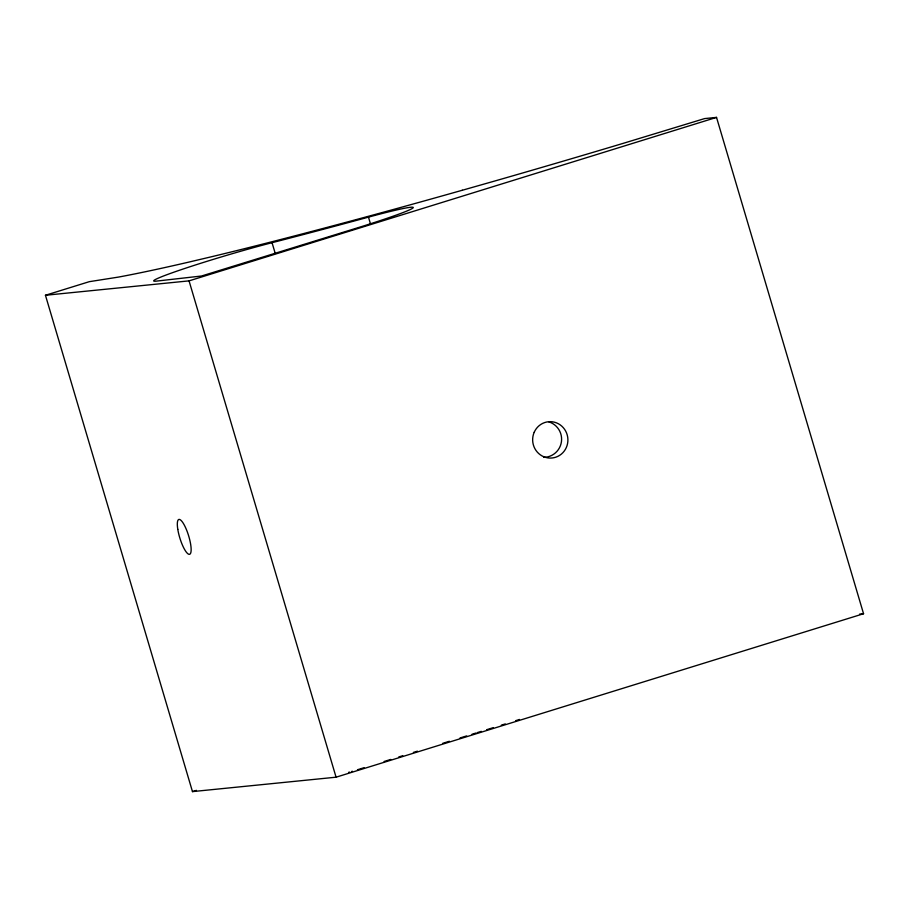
<?xml version="1.0" encoding="UTF-8"?>
<svg xmlns="http://www.w3.org/2000/svg" width="909" height="909" viewBox="0 0 909 909"><rect width="100%" height="100%" fill="white"/><g stroke="black" fill="none" stroke-linecap="round" stroke-linejoin="round"><path stroke-width="1.36" d="M462.295 190.265L494.36 181.13A544.48 26.6 -16.5 0 0 624.676 142.906L704.589 118.59L716.531 117.397L863.55 613.734L336.069 777.195L192.469 791.603L45.45 295.266L89.298 281.676L118.397 277.097A544.502 26.6 -16.5 0 0 189.049 262.053L210.854 256.906A529.527 25.872 -16.5 0 0 462.317 190.242M45.45 295.266L189.049 280.87L716.531 117.397M192.469 791.603L196.458 790.364M357.464 769.753L364.123 767.685M384.098 761.492L390.756 759.435M398.756 756.958L402.744 755.72M413.402 752.413L417.401 751.175M442.706 743.335L449.364 741.267M460.022 737.972L466.681 735.904M472.01 734.256L475.998 733.018M477.327 732.597L481.327 731.359M486.656 729.711L493.314 727.643M501.302 725.166L505.302 723.928M351.431 771.559L352.419 771.275M348.579 772.343L349.499 772.093M859.573 614.132L863.55 613.734M368.475 217.137A77.742 3.795 -16.5 0 1 413.05 207.888A77.742 3.795 -16.5 0 1 358.282 227.602L201.559 276.006L156.303 281.131A77.742 3.795 -16.5 0 1 185.879 268.098A77.742 3.795 -16.5 0 1 272.041 242.692A533.822 26.077 -16.5 0 0 368.475 217.137L370.474 223.875M272.041 242.692L275.245 253.486M189.049 280.87L336.069 777.195M519.505 719.451A77.742 3.795 -16.5 0 1 515.664 720.678M548.718 421.833A18.135 17.987 -84.5 0 1 543.798 457.363M177.789 529.333A18.214 4.522 72.8 0 0 189.629 554.297A18.214 4.522 72.8 0 0 185.288 527.038A18.214 4.522 72.8 0 0 177.789 529.333M534.208 432.264A18.214 17.623 84.3 0 0 552.024 458A18.214 17.623 84.3 0 0 564.591 429.332A18.214 17.623 84.3 0 0 534.208 432.264"/></g></svg>
